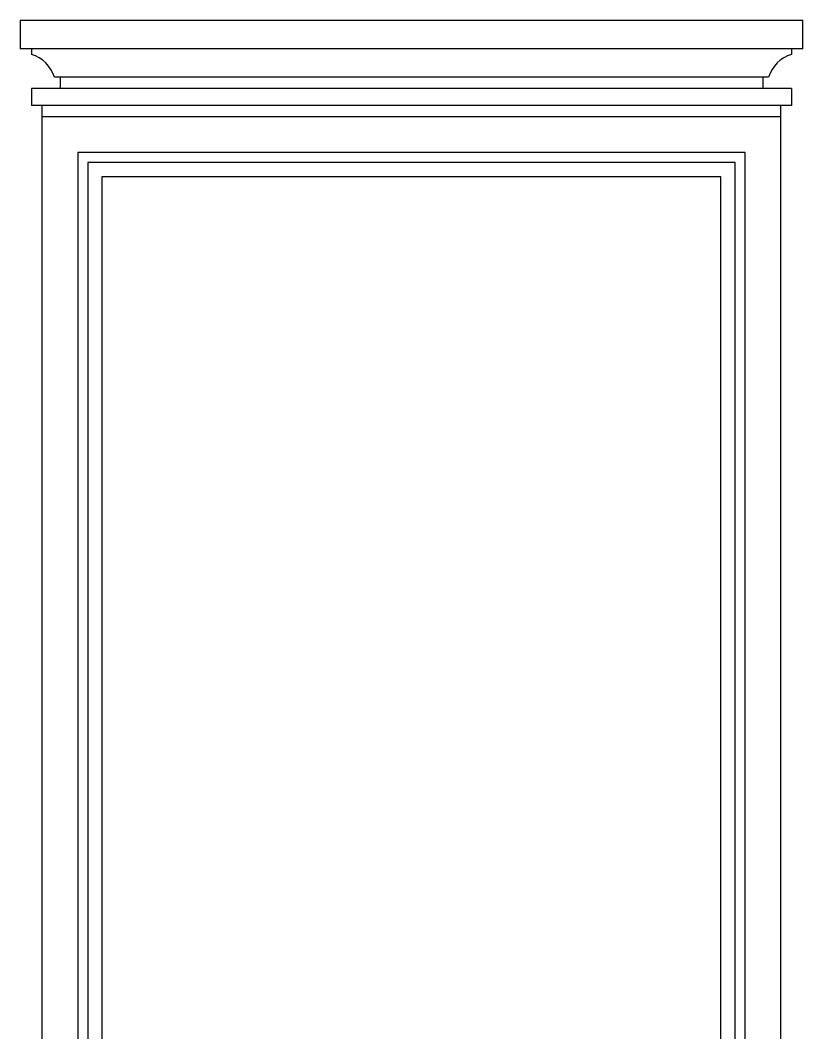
# Model space of a CAD drawing. Header units: inches. Extents: x 6.9 to 49.4, y 11.8 to 36.5.
# Drawn here: x 41.929 to 42.479, y 26.112 to 26.824 of the extents above; entities that cross this region are included whole.
import ezdxf

# ---------------------------------------------------------------- set-up
doc = ezdxf.new("R2010")
doc.units = ezdxf.units.IN
doc.header["$MEASUREMENT"] = 0
doc.layers.add('1', color=1, linetype='Continuous')

msp = doc.modelspace()

# ---------------------------------------------------------------- linework, layer by layer
at = {"layer": '1'}
for p, q in [((41.92927, 26.82393), (42.47927, 26.82393)), ((41.92927, 26.82393), (41.92927, 26.80393)), ((42.47927, 26.80393), (42.47927, 26.82393)), ((42.47927, 26.80393), (41.92927, 26.80393)), ((41.93727, 26.80393), (41.93727, 26.79993)), ((42.47127, 26.80393), (42.47127, 26.79993)), ((42.45527, 26.78393), (41.95327, 26.78393)), ((41.95727, 26.78393), (41.95727, 26.77593)), ((42.45127, 26.78393), (42.45127, 26.77593)), ((42.47127, 26.77593), (41.93727, 26.77593)), ((41.93727, 26.77593), (41.93727, 26.76393)), ((42.47127, 26.77593), (42.47127, 26.76393)), ((42.47127, 26.76393), (41.93727, 26.76393)), ((41.94473, 25.13393), (41.94473, 26.76393)), ((42.46381, 25.13393), (42.46381, 26.76393))]:
    msp.add_line(p, q, dxfattribs=at)
msp.add_lwpolyline([(42.46381, 26.75593), (41.94473, 26.75593)], dxfattribs=at)
for points in [[(42.43881, 26.73093), (41.96973, 26.73093), (41.96973, 25.16693), (42.43881, 25.16693)], [(42.43181, 26.72393), (41.97673, 26.72393), (41.97673, 25.17393), (42.43181, 25.17393)], [(42.42181, 26.71393), (41.98673, 26.71393), (41.98673, 25.18393), (42.42181, 25.18393)]]:
    msp.add_lwpolyline(points, close=True, dxfattribs=at)
for centre, start, end in [((41.9303, 26.77696), 16.88058, 73.11942), ((42.47824, 26.77696), 106.88058, 163.11942)]:
    msp.add_arc(centre, 0.024, start, end, dxfattribs=at)

doc.saveas('drawing.dxf')
